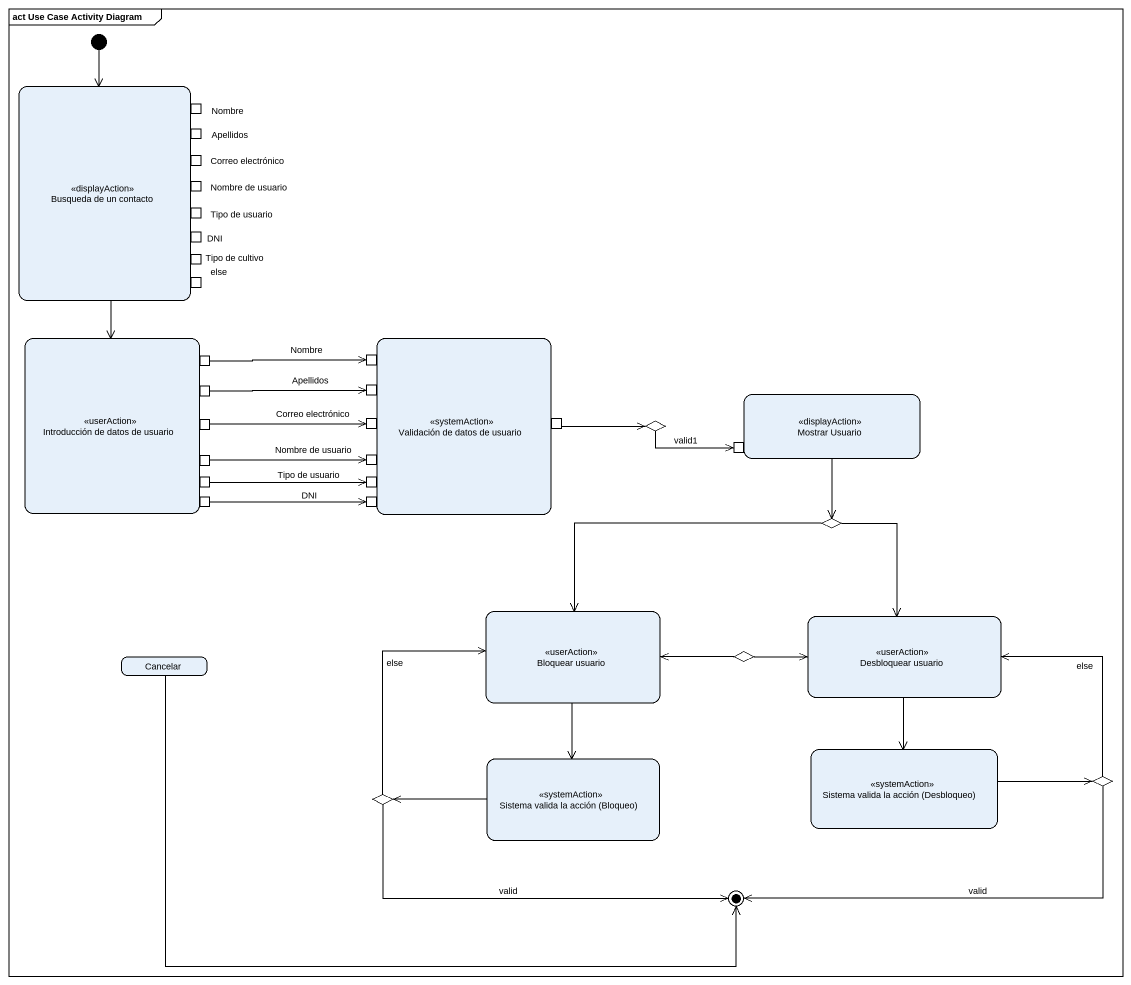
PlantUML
@startuml
mainframe act Use Case Activity Diagram
hide empty description
state "Busqueda de un contacto" as Busqueda_de_un_contacto <<displayAction>> {
  state Nombre <<inputPin>>
  state Apellidos <<inputPin>>
  state "Correo electrónico" as Correo_electrónico <<inputPin>>
  state "Nombre de usuario" as Nombre_de_usuario <<inputPin>>
  state "Tipo de usuario" as Tipo_de_usuario <<inputPin>>
  state DNI <<inputPin>>
  state "Tipo de cultivo" as Tipo_de_cultivo <<inputPin>>
  state "else" as else_ <<inputPin>>
}
state "Introducción de datos de usuario" as Introducción_de_datos_de <<userAction>> {
  state pin1 <<outputPin>>
  state pin2 <<outputPin>>
  state pin3 <<outputPin>>
  state pin5 <<outputPin>>
  state pin7 <<outputPin>>
  state pin8 <<outputPin>>
}
state "Validación de datos de usuario" as Validación_de_datos_de <<systemAction>> {
  state "Nombre" as Nombre_2 <<inputPin>>
  state "Apellidos" as Apellidos_2 <<inputPin>>
  state "Correo electrónico" as Correo_electrónico_2 <<inputPin>>
  state pin4 <<outputPin>>
  state "Nombre de usuario" as Nombre_de_usuario_2 <<inputPin>>
  state "DNI" as DNI_2 <<inputPin>>
  state "Tipo de usuario" as Tipo_de_usuario_2 <<inputPin>>
}
state choice1 <<choice>>
state "Mostrar Usuario" as Mostrar_Usuario <<displayAction>> {
  state pin6 <<inputPin>>
}
state choice2 <<choice>>
state "Bloquear usuario" as Bloquear_usuario <<userAction>>
state "Desbloquear usuario" as Desbloquear_usuario <<userAction>>
state Cancelar
state choice3 <<choice>>
state "Sistema valida la acción (Bloqueo)" as Sistema_valida_la_acción <<systemAction>>
state "Sistema valida la acción (Desbloqueo)" as Sistema_valida_la_acción_2 <<systemAction>>
state choice4 <<choice>>
state choice5 <<choice>>
[*] --> Busqueda_de_un_contacto
Busqueda_de_un_contacto --> Introducción_de_datos_de
pin1 -right-> Nombre_2
pin2 -right-> Apellidos_2
pin3 -right-> Correo_electrónico_2
pin4 -right-> choice1
choice1 -right-> pin6 : valid1
Mostrar_Usuario --> choice2
pin5 -right-> Nombre_de_usuario_2
pin7 -right-> DNI_2
pin8 -right-> Tipo_de_usuario_2
choice2 -left-> Bloquear_usuario
choice2 --> Desbloquear_usuario
Bloquear_usuario --> Sistema_valida_la_acción
Desbloquear_usuario --> Sistema_valida_la_acción_2
choice3 -left-> Bloquear_usuario
choice3 -right-> Desbloquear_usuario
Sistema_valida_la_acción -left-> choice5
Sistema_valida_la_acción_2 -right-> choice4
choice4 -up-> Desbloquear_usuario : else
choice5 -up-> Bloquear_usuario : else
Cancelar -right-> [*]
choice4 -left-> [*] : valid
choice5 -right-> [*] : valid
@enduml
